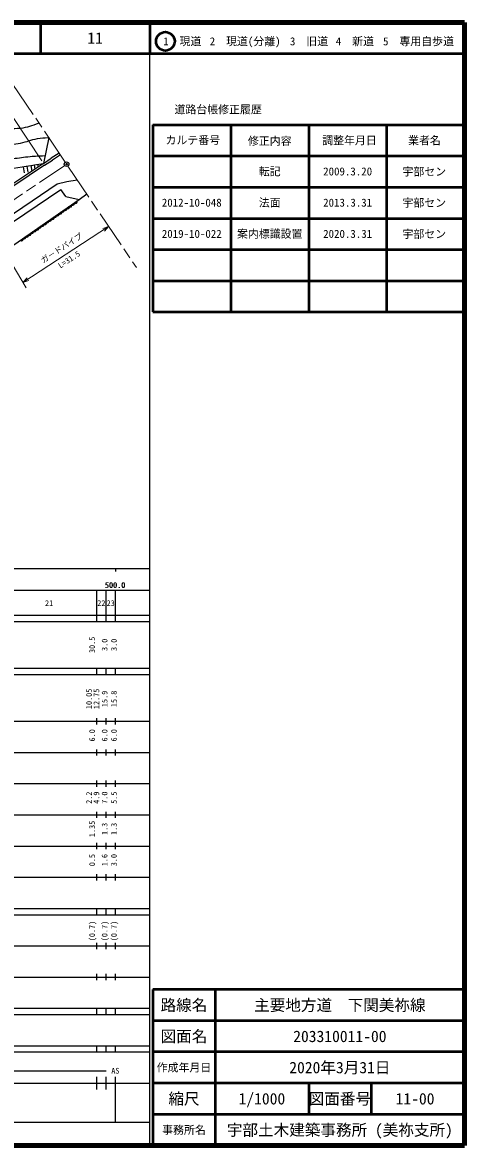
# Model space of a CAD drawing. Units: millimetres, scale not verified. Extents: x 40000 to 680000, y 20000 to 380000.
# Drawn here: x 538191 to 680000, y 20000 to 380000 of the extents above; entities that cross this region are included whole.
import ezdxf
from ezdxf.enums import TextEntityAlignment as Align

# ---------------------------------------------------------------- set-up
doc = ezdxf.new("R2010")
doc.units = ezdxf.units.MM
doc.header["$LTSCALE"] = 1000
doc.header["$PDMODE"] = 32
doc.header["$PDSIZE"] = 500
doc.linetypes.add('CHAIN', pattern=[18.5, 12, -1.5, 3.5, -1.5])
for name, color, linetype, lineweight in [('M-BGD', 7, 'Continuous', 25), ('M-BMK', 2, 'CHAIN', 13), ('M-BMK-SRVR', 3, 'Continuous', 25), ('M-STR-HTXT', 7, 'Continuous', 13), ('M-TTL', 2, 'Continuous', 140), ('M-TTL-BAND', 7, 'Continuous', 25), ('M-TTL-FRAM', 2, 'Continuous', 50), ('M-TTL-LINE', 7, 'Continuous', 50)]:
    doc.layers.add(name, color=color, linetype=linetype, lineweight=lineweight)
doc.layers.add('M-OTRS', color=6, linetype='Continuous')
doc.layers.add('M-TTL-TXT', color=7, linetype='Continuous')
doc.styles.add('@ＭＳ ゴシック', font='')
doc.styles.add('ＭＳ ゴシック', font='')
doc.styles.get('@ＭＳ ゴシック').set_extended_font_data('@MS Gothic')
doc.styles.get('ＭＳ ゴシック').set_extended_font_data('MS Gothic')

msp = doc.modelspace()

# ---------------------------------------------------------------- linework, layer by layer
at = {"layer": 'M-BGD'}
for p, q in [((546605, 343119), (544932, 334813)), ((544932, 334813), (525981, 322159)), ((544932, 334813), (547447, 336449)), ((545317, 334229), (547833, 335866)), ((549960, 338145), (547447, 336449)), ((550352, 337565), (547833, 335866)), ((545317, 334229), (526357, 321569)), ((538474, 333767), (538793, 331793)), ((539627, 333954), (539947, 331980)), ((540922, 334164), (541218, 332333)), ((541914, 334324), (542137, 332947)), ((543046, 334508), (543185, 333647)), ((530186, 315396), (549322, 328305)), ((549322, 328305), (552424, 329071)), ((552424, 329071), (555721, 329606)), ((531373, 313543), (550552, 326482)), ((552062, 324243), (550552, 326482)), ((552062, 324243), (556339, 323268)), ((556339, 323268), (558796, 325047)), ((527698, 303424), (556339, 323268))]:
    msp.add_line(p, q, dxfattribs=at)
for centre in [(551946, 320225), (552768, 320794), (553590, 321364), (554412, 321933), (555234, 322503), (547014, 316807), (547836, 317377), (548658, 317947), (549480, 318516), (550302, 319086), (551124, 319655), (542082, 313390), (542904, 313960), (543726, 314529), (544548, 315099), (545370, 315668), (546192, 316238), (537972, 310543), (538794, 311112), (539616, 311682), (540438, 312251), (541260, 312821)]:
    msp.add_arc(centre, 500, 214.71695, 34.71695, dxfattribs=at)
for points, knots in [([(543511, 347706), (540905, 346716), (539907, 346348), (537485, 346052), (534982, 345746), (533546, 346053), (531033, 346265), (528655, 346466), (527828, 346596), (524976, 347062)], [0, 0, 0, 0, 1, 1, 1, 2, 2, 2, 3, 3, 3, 3]), ([(519397, 341244), (520929, 340713), (521515, 340619), (522904, 340367), (526306, 339751), (528300, 340460), (531751, 340686), (534032, 340836), (535329, 340865), (537569, 341324), (539714, 341763), (540824, 342423), (542988, 342758), (544391, 342976), (544919, 343037), (546605, 343119)], [0, 0, 0, 0, 1, 1, 1, 2, 2, 2, 3, 3, 3, 4, 4, 4, 5, 5, 5, 5]), ([(545417, 337219), (543142, 337124), (542525, 337091), (540677, 336940), (538460, 336759), (537238, 336441), (535018, 336303), (533029, 336179), (531911, 336132), (529917, 336143), (525806, 336166), (523507, 336342), (519397, 336462), (517156, 336528), (515896, 336776), (513659, 336621), (511064, 336443), (510057, 336135), (507123, 335346)], [0, 0, 0, 0, 1, 1, 1, 2, 2, 2, 3, 3, 3, 4, 4, 4, 5, 5, 5, 6, 6, 6, 6])]:
    msp.add_open_spline(points, degree=3, knots=knots, dxfattribs=at)
msp.add_open_spline([(531204, 332590), (538068, 333702), (538068, 333702), (544932, 334813)], degree=3, dxfattribs=at)
at = {"layer": 'M-BMK'}
for p, q in [((551946, 335202), (529995, 367740)), ((528297, 318344), (551743, 334161)), ((552785, 333958), (574735, 301420))]:
    msp.add_line(p, q, dxfattribs=at)
at = {"layer": 'M-BMK-SRVR'}
msp.add_circle((552365, 334580), 750, dxfattribs=at)
msp.add_point((552365, 334580), dxfattribs=at)
at = {"layer": 'M-OTRS'}
msp.add_point((552365, 334580), dxfattribs=at)
at = {"layer": 'M-STR-HTXT'}
for p, q in [((544379, 335647), (529838, 357593)), ((538361, 296629), (565832, 314617)), ((565832, 314617), (563933, 313992)), ((564500, 313125), (565832, 314617)), ((529609, 311315), (539384, 294911)), ((539693, 298120), (538361, 296629)), ((538361, 296629), (540260, 297254))]:
    msp.add_line(p, q, dxfattribs=at)
at = {"layer": 'M-TTL'}
for p, q in [((680000, 380000), (40000, 380000)), ((680000, 20000), (680000, 380000)), ((40000, 20000), (680000, 20000))]:
    msp.add_line(p, q, dxfattribs=at)
at = {"layer": 'M-TTL-BAND'}
for p, q in [((579000, 20000), (579000, 370000)), ((40000, 205000), (579000, 205000)), ((568000, 205000), (568000, 204000)), ((68000, 198000), (579000, 198000)), ((562000, 188000), (562000, 198000)), ((565000, 188000), (565000, 198000)), ((568000, 188000), (568000, 198000)), ((40000, 190000), (579000, 190000)), ((40000, 188000), (579000, 188000)), ((40000, 173000), (579000, 173000)), ((562000, 171000), (562000, 173000)), ((565000, 171000), (565000, 173000)), ((568000, 171000), (568000, 173000)), ((40000, 171000), (579000, 171000)), ((40000, 156000), (579000, 156000)), ((562000, 155000), (562000, 157000)), ((565000, 155000), (565000, 157000)), ((568000, 155000), (568000, 157000)), ((46000, 146000), (579000, 146000)), ((562000, 145000), (562000, 147000)), ((565000, 145000), (565000, 147000)), ((568000, 145000), (568000, 147000)), ((562000, 135000), (562000, 137000)), ((565000, 135000), (565000, 137000)), ((568000, 135000), (568000, 137000)), ((52000, 136000), (579000, 136000)), ((46000, 126000), (579000, 126000)), ((562000, 125000), (562000, 127000)), ((565000, 125000), (565000, 127000)), ((568000, 125000), (568000, 127000)), ((52000, 116000), (579000, 116000)), ((562000, 115000), (562000, 117000)), ((565000, 115000), (565000, 117000)), ((568000, 115000), (568000, 117000)), ((46000, 106000), (579000, 106000)), ((562000, 105000), (562000, 107000)), ((565000, 105000), (565000, 107000)), ((568000, 105000), (568000, 107000)), ((40000, 96000), (579000, 96000)), ((40000, 94000), (579000, 94000)), ((562000, 94000), (562000, 96000)), ((565000, 94000), (565000, 96000)), ((568000, 94000), (568000, 96000)), ((49000, 84000), (579000, 84000)), ((562000, 83000), (562000, 85000)), ((565000, 83000), (565000, 85000)), ((568000, 83000), (568000, 85000)), ((40000, 74000), (579000, 74000)), ((562000, 73000), (562000, 75000)), ((565000, 73000), (565000, 75000)), ((568000, 73000), (568000, 75000)), ((40000, 64000), (579000, 64000)), ((40000, 62000), (579000, 62000)), ((562000, 62000), (562000, 64000)), ((565000, 62000), (565000, 64000)), ((568000, 62000), (568000, 64000)), ((40000, 52000), (579000, 52000)), ((562000, 50000), (562000, 52000)), ((565000, 50000), (565000, 52000)), ((568000, 50000), (568000, 52000)), ((40000, 50000), (579000, 50000)), ((71000, 44000), (565000, 44000)), ((40000, 40000), (579000, 40000)), ((562000, 38000), (562000, 42000)), ((565000, 38000), (565000, 42000)), ((568000, 27500), (568000, 42000)), ((68000, 27500), (579000, 27500))]:
    msp.add_line(p, q, dxfattribs=at)
at = {"layer": 'M-TTL-FRAM'}
for p, q in [((580000, 347197), (580000, 287197)), ((580000, 347197), (680000, 347197)), ((580000, 287197), (680000, 287197)), ((680000, 70000), (580000, 70000)), ((580000, 70000), (580000, 20000))]:
    msp.add_line(p, q, dxfattribs=at)
at = {"layer": 'M-TTL-LINE'}
for p, q in [((543997, 380000), (543997, 370000)), ((579000, 380000), (579000, 370000)), ((40000, 370000), (680000, 370000)), ((605000, 347197), (605000, 287197)), ((630000, 347197), (630000, 287197)), ((655000, 347197), (655000, 287197)), ((580000, 337197), (680000, 337197)), ((580000, 327197), (680000, 327197)), ((580000, 317197), (680000, 317197)), ((580000, 307197), (680000, 307197)), ((580000, 297197), (680000, 297197)), ((600000, 70000), (600000, 20000)), ((680000, 60000), (580000, 60000)), ((680000, 50000), (580000, 50000)), ((680000, 40000), (580000, 40000)), ((630000, 40000), (630000, 30000)), ((650000, 40000), (650000, 30000)), ((680000, 30000), (580000, 30000))]:
    msp.add_line(p, q, dxfattribs=at)
msp.add_circle((584031, 373958), 3000, dxfattribs=at)

# ---------------------------------------------------------------- texts
at = {"layer": 'M-STR-HTXT', "style": 'ＭＳ ゴシック'}
msp.add_text('ガ－ドパイプ', height=1833, rotation=33.216, dxfattribs=at).set_placement((551549, 306459), align=Align.BOTTOM_CENTER)
at = {"layer": 'M-STR-HTXT', "style": '@ＭＳ ゴシック'}
msp.add_text('L=31.5', height=1833, rotation=33.216, dxfattribs=at).set_placement((552644, 304786), align=Align.TOP_CENTER)
at = {"layer": 'M-TTL-BAND', "style": 'ＭＳ ゴシック'}
for s, p in [('500.0', (567844, 198195)), ('500.0', (568000, 198195)), ('21', (546750, 192405)), ('22', (563500, 192405)), ('23', (566500, 192405)), ('AS', (568000, 42500))]:
    msp.add_text(s, height=1833, dxfattribs=at).set_placement(p, align=Align.BOTTOM_CENTER)
for s, p in [('30.5', (562000, 180500)), ('3.0', (566000, 180500)), ('3.0', (569000, 180500)), ('10.05', (561000, 163174)), ('12.75', (563370, 163174)), ('15.9', (566000, 163174)), ('15.8', (569000, 163174)), ('6.0', (562000, 151500)), ('6.0', (566000, 151500)), ('6.0', (569000, 151500)), ('2.2', (561000, 131500)), ('4.9', (563370, 131500)), ('7.0', (566000, 131500)), ('5.5', (569000, 131500)), ('1.35', (562000, 121500)), ('1.3', (566000, 121500)), ('1.3', (569000, 121500)), ('0.5', (562000, 111500)), ('1.6', (566000, 111500)), ('3.0', (569000, 111500)), ('(0.7)', (562000, 88764)), ('(0.7)', (566000, 88764)), ('(0.7)', (569000, 88764))]:
    msp.add_text(s, height=1833, rotation=90, dxfattribs=at).set_placement(p, align=Align.BOTTOM_CENTER)
at = {"layer": 'M-TTL-TXT', "style": 'ＭＳ ゴシック'}
for s, height, p in [('11', 3666, (561497, 375000)), ('1\u3000現道', 2566, (589448, 373958)), ('2\u3000現道(分離)', 2566, (609619, 373958)), ('3\u3000旧道', 2566, (630121, 373958)), ('4\u3000新道', 2566, (644824, 373958)), ('5\u3000専用自歩道', 2566, (665228, 373958)), ('道路台帳修正履歴', 2566, (600968, 352113)), ('カルテ番号', 2566, (592839, 342277)), ('修正内容', 2566, (617509, 342023)), ('調整年月日', 2566, (643089, 342197)), ('業者名', 2566, (667134, 342197)), ('転記', 2566, (617500, 332245)), ('2009.3.20', 2566, (642500, 332245)), ('宇部セン', 2566, (667077, 332189)), ('2012-10-048', 2566, (592500, 322245)), ('法面', 2566, (617500, 322245)), ('2013.3.31', 2566, (642500, 322245)), ('宇部セン', 2566, (667077, 322189)), ('2019-10-022', 2566, (592500, 312245)), ('案内標識設置', 2566, (617500, 312245)), ('2020.3.31', 2566, (642500, 312245)), ('宇部セン', 2566, (667077, 312189)), ('路線名', 3666, (590000, 65000)), ('路線名', 3666, (590000, 65000)), ('主要地方道\u3000下関美祢線', 3666, (640000, 65000)), ('図面名', 3666, (590000, 55000)), ('図面名', 3666, (590000, 55000)), ('203310011-00', 3666, (640000, 55000)), ('2020年3月31日', 3666, (640000, 45000)), ('作成年月日', 2566, (590000, 45000)), ('作成年月日', 2566, (590000, 45000)), ('縮尺', 3666, (590000, 35000)), ('縮尺', 3666, (590000, 35000)), ('1/1000', 3666, (615000, 35000)), ('図面番号', 3666, (640000, 35000)), ('図面番号', 3666, (640000, 35000)), ('11-00', 3666, (664125, 35000)), ('事務所名', 2566, (590000, 25000)), ('事務所名', 2566, (590000, 25000)), ('宇部土木建築事務所 (美祢支所)', 3666, (640000, 25000))]:
    msp.add_text(s, height=height, dxfattribs=at).set_placement(p, align=Align.MIDDLE_CENTER)

doc.saveas('drawing.dxf')
